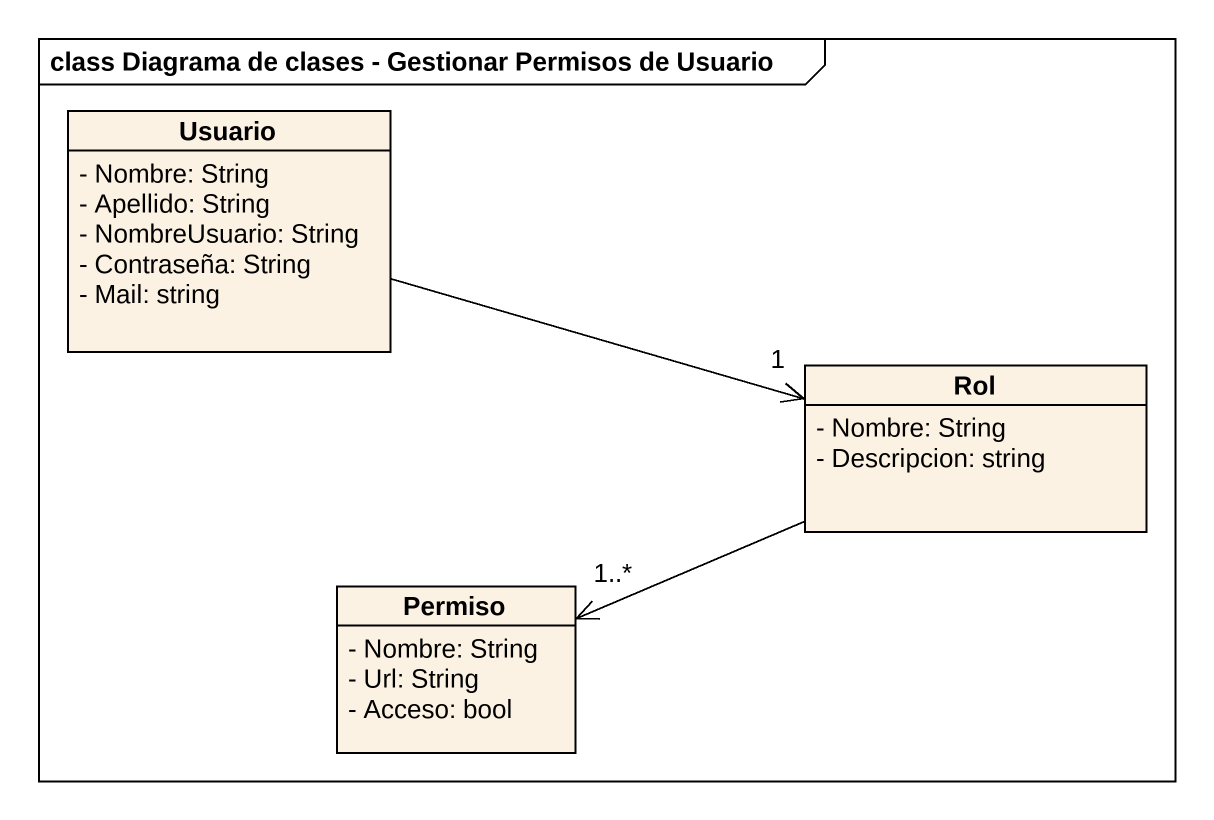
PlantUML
@startuml
mainframe class Diagrama de clases - Gestionar Permisos de Usuario
hide circle
hide empty members
skinparam classAttributeIconSize 0
class Usuario {
  - Nombre: String
  - Apellido: String
  - NombreUsuario: String
  - Contraseña: String
  - Mail: string
}
class Rol {
  - Nombre: String
  - Descripcion: string
}
class Permiso {
  - Nombre: String
  - Url: String
  - Acceso: bool
}
Usuario -right-> "1" Rol
Rol -left-> "1..*" Permiso
@enduml
